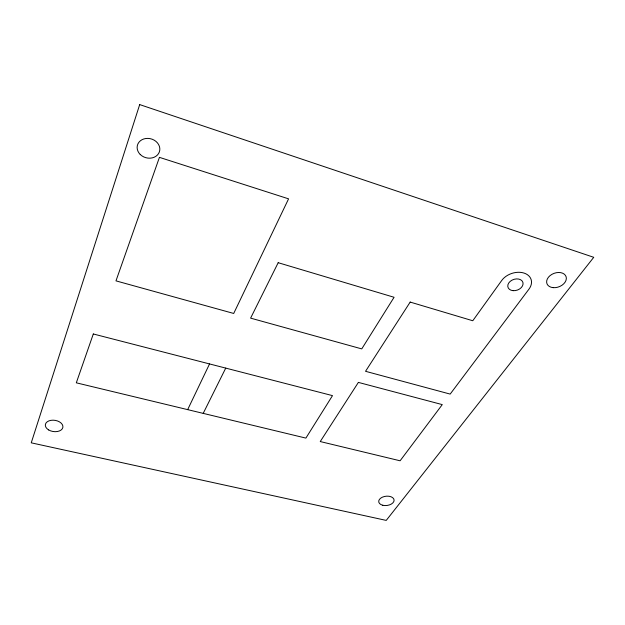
<?xml version="1.0" encoding="UTF-8"?>
<svg xmlns="http://www.w3.org/2000/svg" width="625" height="625" viewBox="0 0 625 625"><rect width="100%" height="100%" fill="white"/><g stroke="black" fill="none" stroke-linecap="round" stroke-linejoin="round"><path stroke-width="0.94" d="M187.672 409.633L209.547 363.93M203.211 413.375L225.742 368.102M139.695 104.594L31.25 442.828L386.227 520.406L593.75 257.305L139.695 104.594M93.305 333.969L76.312 382.82L305.891 438.102L332.492 395.625L93.305 333.969M159.43 157.359L115.977 280.867L233.711 313.461L288.578 198.844L159.43 157.359M278.188 262.703L250.602 318.133L361.75 348.898L394.078 297.273L278.188 262.703M358.383 382.398L320.242 441.555L400.102 460.789L442.273 404.609L358.383 382.398M410.18 302.078L365.539 371.305L450.172 394.094L528.977 289.117A16.508 11.828 -18.7 0 0 523.969 273.055A16.508 11.828 -18.7 0 0 501.711 280.492L472.773 320.75L410.18 302.078M553.234 287.656A10.195 7.164 -20.7 0 0 566.18 276.977A10.195 7.164 -20.7 0 0 550.031 275.641A10.195 7.164 -20.7 0 0 553.234 287.656M382.766 505.258A7.734 4.656 -6.9 0 0 394.094 500.117A7.734 4.656 -6.9 0 0 382.336 497.195A7.734 4.656 -6.9 0 0 382.766 505.258M48.656 429.938A8.867 5.672 8.4 0 0 62.836 427.523A8.867 5.672 8.4 0 0 50.867 420.352A8.867 5.672 8.4 0 0 48.656 429.938M140.234 154.477A11.477 9.773 15.6 0 0 159.375 151.883A11.477 9.773 15.6 0 0 145.828 138.5A11.477 9.773 15.6 0 0 140.234 154.477M513.133 290.664A7.859 5.633 -18.7 0 0 522.891 282.359A7.859 5.633 -18.7 0 0 510.227 281.352A7.859 5.633 -18.7 0 0 513.133 290.664"/></g></svg>
